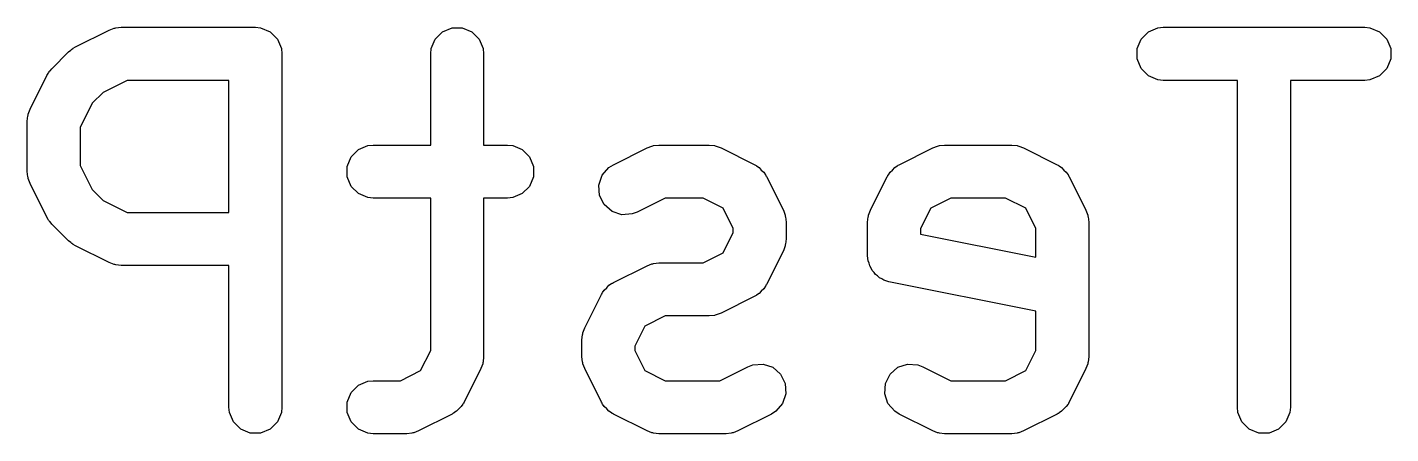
# Model space of a CAD drawing. Header units: inches. Extents: x 4.98 to 6.65, y -4.98 to -3.32.
# Drawn here: x 5.8954 to 6.0475, y -4.3653 to -4.3201 of the extents above; entities that cross this region are included whole.
import ezdxf

# ---------------------------------------------------------------- set-up
doc = ezdxf.new("R2010")
doc.units = ezdxf.units.IN
doc.header["$MEASUREMENT"] = 0
doc.layers.add('BLACK', color=250, linetype='CONTINUOUS')

msp = doc.modelspace()

# ---------------------------------------------------------------- linework, layer by layer
at = {"layer": 'BLACK', "linetype": 'CONTINUOUS'}
for p, q in [((5.90082, -4.32226), (5.90457, -4.32038)), ((5.90457, -4.32038), (5.90511, -4.32018)), ((5.90511, -4.32018), (5.90521, -4.32017)), ((5.90521, -4.32017), (5.90531, -4.32013)), ((5.90531, -4.32013), (5.90589, -4.32007)), ((5.90589, -4.32007), (5.92088, -4.32007)), ((5.92088, -4.32007), (5.92146, -4.32013)), ((5.92146, -4.32013), (5.92253, -4.32057)), ((5.92253, -4.32057), (5.92334, -4.32138)), ((5.94093, -4.32138), (5.94174, -4.32057)), ((5.94174, -4.32057), (5.94281, -4.32013)), ((5.94281, -4.32013), (5.94396, -4.32013)), ((5.94396, -4.32013), (5.94502, -4.32057)), ((5.94502, -4.32057), (5.94584, -4.32138)), ((6.01967, -4.32138), (6.02048, -4.32057)), ((6.02048, -4.32057), (6.02155, -4.32013)), ((6.02155, -4.32013), (6.02212, -4.32007)), ((6.02212, -4.32007), (6.04462, -4.32007)), ((6.04462, -4.32007), (6.0452, -4.32013)), ((6.0452, -4.32013), (6.04626, -4.32057)), ((6.04626, -4.32057), (6.04707, -4.32138)), ((5.92334, -4.32138), (5.92378, -4.32245)), ((5.94049, -4.32245), (5.94093, -4.32138)), ((5.94584, -4.32138), (5.94628, -4.32245)), ((6.01923, -4.32245), (6.01967, -4.32138)), ((6.04707, -4.32138), (6.04752, -4.32245)), ((5.89817, -4.32469), (5.90005, -4.32281)), ((5.90005, -4.32281), (5.90028, -4.32263)), ((5.90028, -4.32263), (5.90033, -4.32257)), ((5.90033, -4.32257), (5.90042, -4.32251)), ((5.90042, -4.32251), (5.9005, -4.32244)), ((5.9005, -4.32244), (5.90057, -4.32241)), ((5.90057, -4.32241), (5.90082, -4.32226)), ((5.92378, -4.32245), (5.92384, -4.32302)), ((5.92384, -4.32302), (5.92384, -4.36239)), ((5.94043, -4.32302), (5.94049, -4.32245)), ((5.94043, -4.33319), (5.94043, -4.32302)), ((5.94628, -4.32245), (5.94633, -4.32302)), ((5.94633, -4.32302), (5.94633, -4.33319)), ((6.01923, -4.3236), (6.01923, -4.32245)), ((6.01967, -4.32466), (6.01923, -4.3236)), ((6.04752, -4.3236), (6.04707, -4.32466)), ((6.04752, -4.32245), (6.04752, -4.3236)), ((5.89778, -4.32521), (5.89781, -4.32513)), ((5.89781, -4.32513), (5.89787, -4.32505)), ((5.89787, -4.32505), (5.89793, -4.32496)), ((5.89793, -4.32496), (5.89799, -4.32491)), ((5.89799, -4.32491), (5.89817, -4.32469)), ((6.02048, -4.32548), (6.01967, -4.32466)), ((6.04707, -4.32466), (6.04626, -4.32548)), ((5.89575, -4.3292), (5.89762, -4.32545)), ((5.89762, -4.32545), (5.89778, -4.32521)), ((5.90658, -4.32598), (5.90389, -4.32733)), ((5.91793, -4.32598), (5.90658, -4.32598)), ((5.91793, -4.34069), (5.91793, -4.32598)), ((6.02155, -4.32592), (6.02048, -4.32548)), ((6.02212, -4.32598), (6.02155, -4.32592)), ((6.03042, -4.32598), (6.02212, -4.32598)), ((6.03042, -4.36239), (6.03042, -4.32598)), ((6.04462, -4.32598), (6.03632, -4.32598)), ((6.03632, -4.32598), (6.03632, -4.36239)), ((6.0452, -4.32592), (6.04462, -4.32598)), ((6.04626, -4.32548), (6.0452, -4.32592)), ((5.90389, -4.32733), (5.90269, -4.32852)), ((5.89554, -4.32974), (5.89575, -4.3292)), ((5.90269, -4.32852), (5.90134, -4.33122)), ((5.89543, -4.33052), (5.89549, -4.32995)), ((5.89543, -4.33615), (5.89543, -4.33052)), ((5.89549, -4.32995), (5.89553, -4.32985)), ((5.89553, -4.32985), (5.89554, -4.32974)), ((5.90134, -4.33122), (5.90134, -4.33545)), ((5.93155, -4.33451), (5.93237, -4.33369)), ((5.93237, -4.33369), (5.93343, -4.33325)), ((5.93343, -4.33325), (5.93401, -4.33319)), ((5.93401, -4.33319), (5.94043, -4.33319)), ((5.94633, -4.33319), (5.94901, -4.33319)), ((5.94901, -4.33319), (5.94958, -4.33325)), ((5.94958, -4.33325), (5.95065, -4.33369)), ((5.95065, -4.33369), (5.95146, -4.33451)), ((5.96081, -4.33538), (5.96456, -4.33351)), ((5.96456, -4.33351), (5.9651, -4.3333)), ((5.9651, -4.3333), (5.96521, -4.33329)), ((5.96521, -4.33329), (5.9653, -4.33325)), ((5.9653, -4.33325), (5.96588, -4.33319)), ((5.96588, -4.33319), (5.9715, -4.33319)), ((5.9715, -4.33319), (5.97208, -4.33325)), ((5.97208, -4.33325), (5.97218, -4.33329)), ((5.97218, -4.33329), (5.97228, -4.3333)), ((5.97228, -4.3333), (5.97282, -4.33351)), ((5.97282, -4.33351), (5.97657, -4.33538)), ((5.99268, -4.33538), (5.99643, -4.33351)), ((5.99643, -4.33351), (5.99697, -4.3333)), ((5.99697, -4.3333), (5.99708, -4.33329)), ((5.99708, -4.33329), (5.99717, -4.33325)), ((5.99717, -4.33325), (5.99775, -4.33319)), ((5.99775, -4.33319), (6.00525, -4.33319)), ((6.00525, -4.33319), (6.00583, -4.33325)), ((6.00583, -4.33325), (6.00592, -4.33329)), ((6.00592, -4.33329), (6.00603, -4.3333)), ((6.00603, -4.3333), (6.00657, -4.33351)), ((6.00657, -4.33351), (6.01032, -4.33538)), ((5.90134, -4.33545), (5.90269, -4.33815)), ((5.93111, -4.33557), (5.93155, -4.33451)), ((5.93111, -4.33672), (5.93111, -4.33557)), ((5.95146, -4.33451), (5.9519, -4.33557)), ((5.9519, -4.33557), (5.9519, -4.33672)), ((5.95956, -4.33656), (5.96032, -4.33569)), ((5.96032, -4.33569), (5.96081, -4.33538)), ((5.97657, -4.33538), (5.97667, -4.33544)), ((5.97667, -4.33544), (5.97672, -4.33546)), ((5.97672, -4.33546), (5.97677, -4.33551)), ((5.97677, -4.33551), (5.97706, -4.33569)), ((5.97706, -4.33569), (5.97731, -4.33597)), ((5.99195, -4.33597), (5.99219, -4.33569)), ((5.99219, -4.33569), (5.99248, -4.33551)), ((5.99248, -4.33551), (5.99254, -4.33546)), ((5.99254, -4.33546), (5.99258, -4.33544)), ((5.99258, -4.33544), (5.99268, -4.33538)), ((6.01032, -4.33538), (6.01042, -4.33544)), ((6.01042, -4.33544), (6.01046, -4.33546)), ((6.01046, -4.33546), (6.01052, -4.33551)), ((6.01052, -4.33551), (6.01081, -4.33569)), ((6.01081, -4.33569), (6.01105, -4.33597)), ((5.89549, -4.33672), (5.89543, -4.33615)), ((5.89553, -4.33682), (5.89549, -4.33672)), ((5.89554, -4.33693), (5.89553, -4.33682)), ((5.89575, -4.33747), (5.89554, -4.33693)), ((5.93155, -4.33779), (5.93111, -4.33672)), ((5.9519, -4.33672), (5.95146, -4.33779)), ((5.9592, -4.33765), (5.95956, -4.33656)), ((5.97731, -4.33597), (5.97759, -4.33621)), ((5.97759, -4.33621), (5.97777, -4.3365)), ((5.97777, -4.3365), (5.97782, -4.33656)), ((5.97782, -4.33656), (5.97783, -4.33661)), ((5.97783, -4.33661), (5.97789, -4.3367)), ((5.97789, -4.3367), (5.97977, -4.34045)), ((5.98948, -4.34045), (5.99136, -4.3367)), ((5.99136, -4.3367), (5.99142, -4.33661)), ((5.99142, -4.33661), (5.99144, -4.33656)), ((5.99144, -4.33656), (5.99148, -4.3365)), ((5.99148, -4.3365), (5.99167, -4.33621)), ((5.99167, -4.33621), (5.99195, -4.33597)), ((6.01105, -4.33597), (6.01133, -4.33621)), ((6.01133, -4.33621), (6.01152, -4.3365)), ((6.01152, -4.3365), (6.01156, -4.33656)), ((6.01156, -4.33656), (6.01158, -4.33661)), ((6.01158, -4.33661), (6.01164, -4.3367)), ((6.01164, -4.3367), (6.01351, -4.34045)), ((5.89762, -4.34122), (5.89575, -4.33747)), ((5.90269, -4.33815), (5.90389, -4.33935)), ((5.93237, -4.3386), (5.93155, -4.33779)), ((5.93343, -4.33904), (5.93237, -4.3386)), ((5.95065, -4.3386), (5.94958, -4.33904)), ((5.95146, -4.33779), (5.95065, -4.3386)), ((5.95928, -4.3388), (5.9592, -4.33765)), ((5.9598, -4.33983), (5.95928, -4.3388)), ((5.90389, -4.33935), (5.90658, -4.34069)), ((5.93401, -4.3391), (5.93343, -4.33904)), ((5.94043, -4.3391), (5.93401, -4.3391)), ((5.94043, -4.35607), (5.94043, -4.3391)), ((5.94901, -4.3391), (5.94633, -4.3391)), ((5.94633, -4.3391), (5.94633, -4.35677)), ((5.94958, -4.33904), (5.94901, -4.3391)), ((5.96067, -4.34059), (5.9598, -4.33983)), ((5.96658, -4.3391), (5.96345, -4.34066)), ((5.97081, -4.3391), (5.96658, -4.3391)), ((5.97305, -4.34022), (5.97081, -4.3391)), ((5.97418, -4.34247), (5.97305, -4.34022)), ((5.9962, -4.34022), (5.99508, -4.34247)), ((5.99845, -4.3391), (5.9962, -4.34022)), ((6.00455, -4.3391), (5.99845, -4.3391)), ((6.0068, -4.34022), (6.00455, -4.3391)), ((6.00792, -4.34247), (6.0068, -4.34022)), ((5.89778, -4.34147), (5.89762, -4.34122)), ((5.89781, -4.34154), (5.89778, -4.34147)), ((5.89787, -4.34162), (5.89781, -4.34154)), ((5.89793, -4.34171), (5.89787, -4.34162)), ((5.89799, -4.34176), (5.89793, -4.34171)), ((5.89817, -4.34199), (5.89799, -4.34176)), ((5.90658, -4.34069), (5.91793, -4.34069)), ((5.96176, -4.34095), (5.96067, -4.34059)), ((5.96291, -4.34087), (5.96176, -4.34095)), ((5.96345, -4.34066), (5.96291, -4.34087)), ((5.97977, -4.34045), (5.97998, -4.34099)), ((5.97998, -4.34099), (5.97998, -4.3411)), ((5.97998, -4.3411), (5.98002, -4.3412)), ((5.98002, -4.3412), (5.98008, -4.34177)), ((5.98008, -4.34177), (5.98008, -4.34365)), ((5.98917, -4.34177), (5.98923, -4.3412)), ((5.98917, -4.34552), (5.98917, -4.34177)), ((5.98923, -4.3412), (5.98927, -4.3411)), ((5.98927, -4.3411), (5.98928, -4.34099)), ((5.98928, -4.34099), (5.98948, -4.34045)), ((6.01351, -4.34045), (6.01372, -4.34099)), ((6.01372, -4.34099), (6.01373, -4.3411)), ((6.01373, -4.3411), (6.01377, -4.3412)), ((6.01377, -4.3412), (6.01383, -4.34177)), ((6.01383, -4.34177), (6.01383, -4.35677)), ((5.90005, -4.34386), (5.89817, -4.34199)), ((5.97305, -4.3452), (5.97418, -4.34295)), ((5.97418, -4.34295), (5.97418, -4.34247)), ((5.99508, -4.34247), (5.99508, -4.3431)), ((5.99508, -4.3431), (6.00792, -4.34567)), ((6.00792, -4.34567), (6.00792, -4.34247)), ((5.90028, -4.34405), (5.90005, -4.34386)), ((5.90033, -4.3441), (5.90028, -4.34405)), ((5.90042, -4.34416), (5.90033, -4.3441)), ((5.9005, -4.34423), (5.90042, -4.34416)), ((5.90057, -4.34426), (5.9005, -4.34423)), ((5.90082, -4.34441), (5.90057, -4.34426)), ((5.90457, -4.34629), (5.90082, -4.34441)), ((5.97998, -4.34443), (5.97977, -4.34497)), ((5.98002, -4.34422), (5.97998, -4.34432)), ((5.97998, -4.34432), (5.97998, -4.34443)), ((5.98008, -4.34365), (5.98002, -4.34422)), ((5.90511, -4.34649), (5.90457, -4.34629)), ((5.96456, -4.34663), (5.9651, -4.34642)), ((5.9651, -4.34642), (5.96521, -4.34642)), ((5.96521, -4.34642), (5.9653, -4.34638)), ((5.9653, -4.34638), (5.96588, -4.34632)), ((5.96588, -4.34632), (5.97081, -4.34632)), ((5.97081, -4.34632), (5.97305, -4.3452)), ((5.97977, -4.34497), (5.97789, -4.34872)), ((5.98923, -4.3461), (5.98917, -4.34552)), ((5.98934, -4.34636), (5.98923, -4.3461)), ((5.9894, -4.34665), (5.98934, -4.34636)), ((5.90521, -4.3465), (5.90511, -4.34649)), ((5.90531, -4.34654), (5.90521, -4.3465)), ((5.90589, -4.3466), (5.90531, -4.34654)), ((5.91793, -4.3466), (5.90589, -4.3466)), ((5.91793, -4.36239), (5.91793, -4.3466)), ((5.96081, -4.3485), (5.96456, -4.34663)), ((5.98956, -4.34689), (5.9894, -4.34665)), ((5.98967, -4.34716), (5.98956, -4.34689)), ((5.98988, -4.34737), (5.98967, -4.34716)), ((5.99004, -4.34761), (5.98988, -4.34737)), ((5.99028, -4.34777), (5.99004, -4.34761)), ((5.99049, -4.34798), (5.99028, -4.34777)), ((5.99075, -4.34809), (5.99049, -4.34798)), ((5.95961, -4.34963), (5.9598, -4.34934)), ((5.9598, -4.34934), (5.96008, -4.34909)), ((5.96008, -4.34909), (5.96032, -4.34881)), ((5.96032, -4.34881), (5.96061, -4.34863)), ((5.96061, -4.34863), (5.96067, -4.34858)), ((5.96067, -4.34858), (5.96071, -4.34857)), ((5.96071, -4.34857), (5.96081, -4.3485)), ((5.97731, -4.34945), (5.97706, -4.34973)), ((5.97759, -4.34921), (5.97731, -4.34945)), ((5.97777, -4.34892), (5.97759, -4.34921)), ((5.97782, -4.34886), (5.97777, -4.34892)), ((5.97783, -4.34881), (5.97782, -4.34886)), ((5.97789, -4.34872), (5.97783, -4.34881)), ((5.99099, -4.34825), (5.99075, -4.34809)), ((5.99155, -4.34842), (5.99099, -4.34825)), ((6.00792, -4.35169), (5.99155, -4.34842)), ((5.95761, -4.35357), (5.95949, -4.34983)), ((5.95949, -4.34983), (5.95955, -4.34973)), ((5.95955, -4.34973), (5.95956, -4.34968)), ((5.95956, -4.34968), (5.95961, -4.34963)), ((5.97657, -4.35004), (5.97282, -4.35191)), ((5.97667, -4.34998), (5.97657, -4.35004)), ((5.97672, -4.34996), (5.97667, -4.34998)), ((5.97677, -4.34991), (5.97672, -4.34996)), ((5.97706, -4.34973), (5.97677, -4.34991)), ((5.96658, -4.35222), (5.96433, -4.35335)), ((5.9715, -4.35222), (5.96658, -4.35222)), ((5.97208, -4.35217), (5.9715, -4.35222)), ((5.97218, -4.35213), (5.97208, -4.35217)), ((5.97228, -4.35212), (5.97218, -4.35213)), ((5.97282, -4.35191), (5.97228, -4.35212)), ((6.00792, -4.35607), (6.00792, -4.35169)), ((5.95741, -4.35412), (5.95761, -4.35357)), ((5.96433, -4.35335), (5.96321, -4.35559)), ((5.9573, -4.3549), (5.95736, -4.35432)), ((5.9573, -4.35677), (5.9573, -4.3549)), ((5.95736, -4.35432), (5.9574, -4.35422)), ((5.9574, -4.35422), (5.95741, -4.35412)), ((5.93931, -4.35832), (5.94043, -4.35607)), ((5.94633, -4.35677), (5.94628, -4.35735)), ((5.95736, -4.35735), (5.9573, -4.35677)), ((5.96321, -4.35559), (5.96321, -4.35607)), ((5.96321, -4.35607), (5.96433, -4.35832)), ((6.0068, -4.35832), (6.00792, -4.35607)), ((6.01383, -4.35677), (6.01377, -4.35735)), ((5.93706, -4.35944), (5.93931, -4.35832)), ((5.94602, -4.35809), (5.94415, -4.36184)), ((5.94623, -4.35755), (5.94602, -4.35809)), ((5.94624, -4.35744), (5.94623, -4.35755)), ((5.94628, -4.35735), (5.94624, -4.35744)), ((5.9574, -4.35744), (5.95736, -4.35735)), ((5.95741, -4.35755), (5.9574, -4.35744)), ((5.95761, -4.35809), (5.95741, -4.35755)), ((5.95949, -4.36184), (5.95761, -4.35809)), ((5.96433, -4.35832), (5.96658, -4.35944)), ((5.97268, -4.35944), (5.97581, -4.35788)), ((5.97581, -4.35788), (5.97635, -4.35767)), ((5.97635, -4.35767), (5.9775, -4.35759)), ((5.9775, -4.35759), (5.97859, -4.35795)), ((5.97859, -4.35795), (5.97946, -4.35871)), ((5.99167, -4.35871), (5.99254, -4.35795)), ((5.99254, -4.35795), (5.99363, -4.35759)), ((5.99363, -4.35759), (5.99478, -4.35767)), ((5.99478, -4.35767), (5.99532, -4.35788)), ((5.99532, -4.35788), (5.99845, -4.35944)), ((6.00455, -4.35944), (6.0068, -4.35832)), ((6.01351, -4.35809), (6.01164, -4.36184)), ((6.01372, -4.35755), (6.01351, -4.35809)), ((6.01373, -4.35744), (6.01372, -4.35755)), ((6.01377, -4.35735), (6.01373, -4.35744)), ((5.93155, -4.36075), (5.93237, -4.35994)), ((5.93237, -4.35994), (5.93343, -4.3595)), ((5.93343, -4.3595), (5.93401, -4.35944)), ((5.93401, -4.35944), (5.93706, -4.35944)), ((5.96658, -4.35944), (5.97268, -4.35944)), ((5.97946, -4.35871), (5.97998, -4.35974)), ((5.97998, -4.35974), (5.98006, -4.36089)), ((5.99107, -4.36089), (5.99115, -4.35974)), ((5.99115, -4.35974), (5.99167, -4.35871)), ((5.99845, -4.35944), (6.00455, -4.35944)), ((5.93111, -4.36182), (5.93155, -4.36075)), ((5.98006, -4.36089), (5.97969, -4.36198)), ((5.99144, -4.36198), (5.99107, -4.36089)), ((5.91799, -4.36297), (5.91793, -4.36239)), ((5.91843, -4.36403), (5.91799, -4.36297)), ((5.92378, -4.36297), (5.92334, -4.36403)), ((5.92384, -4.36239), (5.92378, -4.36297)), ((5.93111, -4.36297), (5.93111, -4.36182)), ((5.93155, -4.36403), (5.93111, -4.36297)), ((5.94283, -4.36316), (5.93908, -4.36504)), ((5.94292, -4.3631), (5.94283, -4.36316)), ((5.94297, -4.36308), (5.94292, -4.3631)), ((5.94303, -4.36304), (5.94297, -4.36308)), ((5.94332, -4.36285), (5.94303, -4.36304)), ((5.94356, -4.36257), (5.94332, -4.36285)), ((5.94384, -4.36233), (5.94356, -4.36257)), ((5.94402, -4.36204), (5.94384, -4.36233)), ((5.94407, -4.36198), (5.94402, -4.36204)), ((5.94409, -4.36194), (5.94407, -4.36198)), ((5.94415, -4.36184), (5.94409, -4.36194)), ((5.95955, -4.36194), (5.95949, -4.36184)), ((5.95956, -4.36198), (5.95955, -4.36194)), ((5.95961, -4.36204), (5.95956, -4.36198)), ((5.9598, -4.36233), (5.95961, -4.36204)), ((5.96008, -4.36257), (5.9598, -4.36233)), ((5.96032, -4.36285), (5.96008, -4.36257)), ((5.96061, -4.36304), (5.96032, -4.36285)), ((5.96067, -4.36308), (5.96061, -4.36304)), ((5.96071, -4.3631), (5.96067, -4.36308)), ((5.96081, -4.36316), (5.96071, -4.3631)), ((5.96456, -4.36504), (5.96081, -4.36316)), ((5.97845, -4.36316), (5.9747, -4.36504)), ((5.97894, -4.36285), (5.97845, -4.36316)), ((5.97969, -4.36198), (5.97894, -4.36285)), ((5.99219, -4.36285), (5.99144, -4.36198)), ((5.99268, -4.36316), (5.99219, -4.36285)), ((5.99643, -4.36504), (5.99268, -4.36316)), ((6.01032, -4.36316), (6.00657, -4.36504)), ((6.01042, -4.3631), (6.01032, -4.36316)), ((6.01046, -4.36308), (6.01042, -4.3631)), ((6.01052, -4.36304), (6.01046, -4.36308)), ((6.01081, -4.36285), (6.01052, -4.36304)), ((6.01105, -4.36257), (6.01081, -4.36285)), ((6.01133, -4.36233), (6.01105, -4.36257)), ((6.01152, -4.36204), (6.01133, -4.36233)), ((6.01156, -4.36198), (6.01152, -4.36204)), ((6.01158, -4.36194), (6.01156, -4.36198)), ((6.01164, -4.36184), (6.01158, -4.36194)), ((6.03047, -4.36297), (6.03042, -4.36239)), ((6.03092, -4.36403), (6.03047, -4.36297)), ((6.03627, -4.36297), (6.03583, -4.36403)), ((6.03632, -4.36239), (6.03627, -4.36297)), ((5.91924, -4.36485), (5.91843, -4.36403)), ((5.92334, -4.36403), (5.92253, -4.36485)), ((5.93237, -4.36485), (5.93155, -4.36403)), ((6.03173, -4.36485), (6.03092, -4.36403)), ((6.03583, -4.36403), (6.03501, -4.36485)), ((5.92031, -4.36529), (5.91924, -4.36485)), ((5.92146, -4.36529), (5.92031, -4.36529)), ((5.92253, -4.36485), (5.92146, -4.36529)), ((5.93343, -4.36529), (5.93237, -4.36485)), ((5.93401, -4.36535), (5.93343, -4.36529)), ((5.93776, -4.36535), (5.93401, -4.36535)), ((5.93833, -4.36529), (5.93776, -4.36535)), ((5.93843, -4.36525), (5.93833, -4.36529)), ((5.93854, -4.36524), (5.93843, -4.36525)), ((5.93908, -4.36504), (5.93854, -4.36524)), ((5.9651, -4.36524), (5.96456, -4.36504)), ((5.96521, -4.36525), (5.9651, -4.36524)), ((5.9653, -4.36529), (5.96521, -4.36525)), ((5.96588, -4.36535), (5.9653, -4.36529)), ((5.97338, -4.36535), (5.96588, -4.36535)), ((5.97395, -4.36529), (5.97338, -4.36535)), ((5.97405, -4.36525), (5.97395, -4.36529)), ((5.97416, -4.36524), (5.97405, -4.36525)), ((5.9747, -4.36504), (5.97416, -4.36524)), ((5.99697, -4.36524), (5.99643, -4.36504)), ((5.99708, -4.36525), (5.99697, -4.36524)), ((5.99717, -4.36529), (5.99708, -4.36525)), ((5.99775, -4.36535), (5.99717, -4.36529)), ((6.00525, -4.36535), (5.99775, -4.36535)), ((6.00583, -4.36529), (6.00525, -4.36535)), ((6.00592, -4.36525), (6.00583, -4.36529)), ((6.00603, -4.36524), (6.00592, -4.36525)), ((6.00657, -4.36504), (6.00603, -4.36524)), ((6.03279, -4.36529), (6.03173, -4.36485)), ((6.03395, -4.36529), (6.03279, -4.36529)), ((6.03501, -4.36485), (6.03395, -4.36529))]:
    msp.add_line(p, q, dxfattribs=at)

doc.saveas('drawing.dxf')
